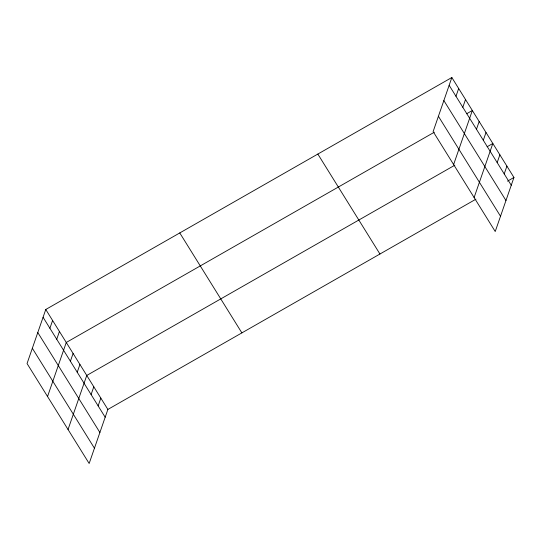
<?xml version="1.0" encoding="UTF-8"?>
<svg xmlns="http://www.w3.org/2000/svg" width="541" height="541" viewBox="0 0 541 541"><rect width="100%" height="100%" fill="white"/><g stroke="black" fill="none" stroke-linecap="round" stroke-linejoin="round"><path stroke-width="0.81" d="M451.843 77.512L433.125 131.564L495.231 231.514L513.95 177.462L451.843 77.512L45.769 309.486L27.05 363.538L89.157 463.488L107.875 409.436L475.972 199.156M49.9 328.265L52.599 320.482M56.737 339.261L59.429 331.477M47.547 396.519L66.266 342.467L434.362 132.193M70.398 361.246L73.096 353.462M77.228 372.242L79.926 364.458M68.038 429.507L86.756 375.454L454.853 165.174M91.098 394.565L93.796 386.781M98.137 405.892L100.836 398.108M455.982 96.291L458.673 88.508M462.812 107.287L465.51 99.503M453.622 164.552L472.34 110.492L466.606 113.772M476.472 129.279L479.17 121.488M483.309 140.268L486.001 132.484M474.119 197.533L492.837 143.48L487.103 146.753M497.179 162.591L499.87 154.807M504.219 173.918L506.91 166.134M507.499 181.147L513.95 177.462M449.152 85.295L511.252 185.245M443.863 100.565L505.97 200.515M438.413 116.295L500.52 216.244M317.838 154.063L379.944 254.013M179.774 232.934L241.881 332.884M45.769 309.486L107.875 409.436M43.07 317.269L105.177 417.219M37.782 332.539L99.889 432.489M32.338 348.269L94.445 448.219"/></g></svg>
